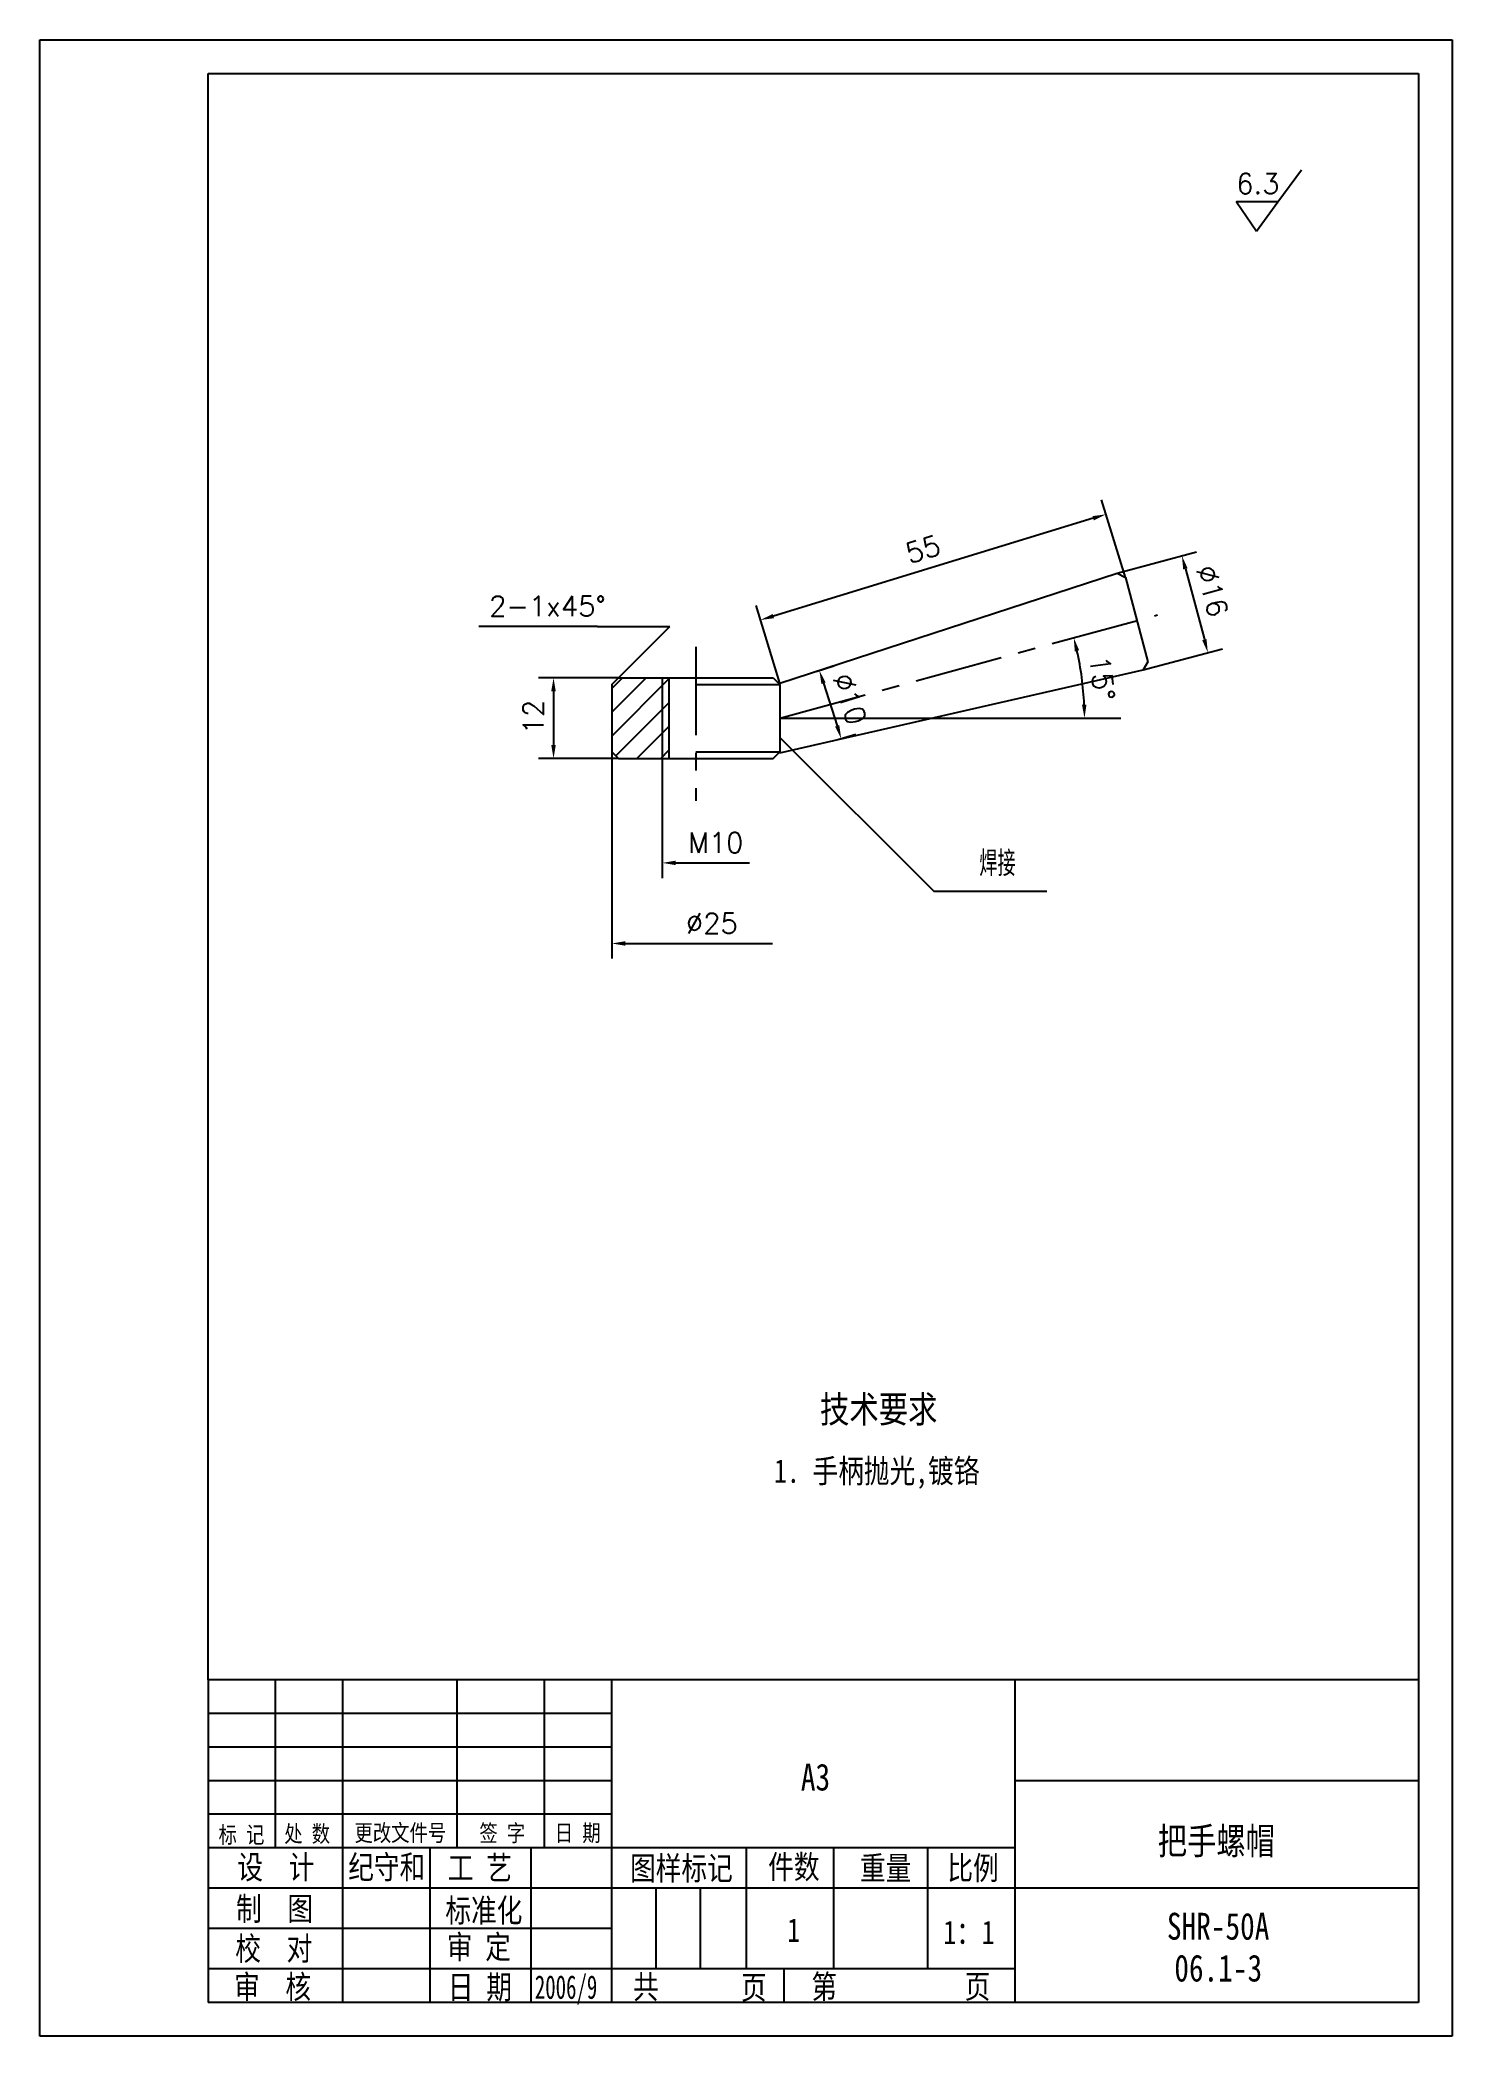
# Model space of a CAD drawing. Extents: x 346 to 556, y 136 to 433.
import ezdxf

# ---------------------------------------------------------------- set-up
doc = ezdxf.new("R2010")
doc.units = 0
doc.header["$LTSCALE"] = 10.5
doc.header["$MEASUREMENT"] = 0
doc.linetypes.add('CENTER', pattern=[2, 1.25, -0.25, 0.25, -0.25])
doc.layers.get('0').update_dxf_attribs({"color": 2, "linetype": 'CONTINUOUS'})
doc.layers.get('DEFPOINTS').update_dxf_attribs({"linetype": 'CONTINUOUS'})
doc.layers.add('PART', color=3, linetype='CONTINUOUS')
doc.layers.add('SMPEN_THICK', color=7, linetype='CONTINUOUS')
doc.styles.add('HZDX', font='', dxfattribs={"width": 0.8, "height": 7.5})
doc.styles.get("Standard").update_dxf_attribs({"font": 'txt.shx', "height": 3, "bigfont": 'gbcbig.shx'})
doc.styles.get('HZDX').set_extended_font_data('SimSun')
doc.dimstyles.get("Standard").update_dxf_attribs({"dimtxt": 0.18, "dimasz": 0.18, "dimexe": 0.18, "dimexo": 0.0625, "dimgap": 0.09, "dimtad": 0, "dimtih": 1, "dimtoh": 1, "dimdec": 4, "dimzin": 0, "dimdsep": 46, "dimtxsty": 'Standard', "dimcen": 0.09, "dimadec": 0, "dimazin": 0, "dimtfac": 1, "dimtdec": 4, "dimtofl": 0, "dimtmove": 0, "dimatfit": 3, "dimfxl": 1, "dimtolj": 1, "dimtzin": 0, "dimarcsym": 0})

# ---------------------------------------------------------------- blocks, each defined once
blk = doc.blocks.new('*D0')
at = {"layer": 'DEFPOINTS', "color": 0, "transparency": 16777216}
for p in [(432.34, 337.75), (422.68, 325.75), (432.34, 325.75)]:
    blk.add_point(p, dxfattribs=at)
at = {"layer": 'SMPEN_THICK', "color": 2, "lineweight": -2, "transparency": 16777216}
for p, q in [((432.34, 337.75), (420.43, 337.75)), ((422.68, 335.75), (422.68, 327.75)), ((432.34, 325.75), (420.43, 325.75))]:
    blk.add_line(p, q, dxfattribs=at)
at = {"layer": 'SMPEN_THICK', "color": 2, "transparency": 16777216}
for points in [[(422.34, 335.75), (423.01, 335.75), (422.68, 337.75)], [(422.34, 327.75), (423.01, 327.75), (422.68, 325.75)]]:
    blk.add_solid(points, dxfattribs=at)
at = {"layer": 'SMPEN_THICK', "color": 2, "transparency": 16777216, "insert": (419.68, 331.9), "char_height": 3, "attachment_point": 5, "rotation": 90}
blk.add_mtext('\\A1;12', dxfattribs=at)
blk = doc.blocks.new('*D1')
at = {"layer": 'DEFPOINTS', "color": 0, "transparency": 16777216}
for p in [(507.72, 352.65), (453.46, 346.35), (456.34, 336.93)]:
    blk.add_point(p, dxfattribs=at)
at = {"layer": 'SMPEN_THICK', "color": 2, "lineweight": -2, "transparency": 16777216}
for p, q in [((507.72, 352.65), (504.18, 364.22)), ((502.92, 361.48), (455.37, 346.93)), ((456.34, 336.93), (452.8, 348.5))]:
    blk.add_line(p, q, dxfattribs=at)
at = {"layer": 'SMPEN_THICK', "color": 2, "transparency": 16777216}
for points in [[(502.83, 361.8), (503.02, 361.16), (504.84, 362.06)], [(455.28, 347.25), (455.47, 346.61), (453.46, 346.35)]]:
    blk.add_solid(points, dxfattribs=at)
at = {"layer": 'SMPEN_THICK', "color": 2, "transparency": 16777216, "insert": (477.61, 356.87), "char_height": 3, "attachment_point": 5, "rotation": 17.0127}
blk.add_mtext('\\A1;55', dxfattribs=at)
blk = doc.blocks.new('*D2')
at = {"layer": 'DEFPOINTS', "color": 0, "transparency": 16777216}
for p in [(506.51, 353.31), (510.36, 338.91), (519.98, 341.49)]:
    blk.add_point(p, dxfattribs=at)
at = {"layer": 'SMPEN_THICK', "color": 2, "lineweight": -2, "transparency": 16777216}
for p, q in [((506.51, 353.31), (518.3, 356.47)), ((516.64, 353.96), (519.47, 343.42)), ((510.36, 338.91), (522.16, 342.07))]:
    blk.add_line(p, q, dxfattribs=at)
at = {"layer": 'SMPEN_THICK', "color": 2, "transparency": 16777216}
for points in [[(516.97, 354.04), (516.32, 353.87), (516.13, 355.89)], [(519.79, 343.5), (519.15, 343.33), (519.98, 341.49)]]:
    blk.add_solid(points, dxfattribs=at)
at = {"layer": 'SMPEN_THICK', "color": 2, "transparency": 16777216, "insert": (520.64, 350.65), "char_height": 3, "attachment_point": 5, "rotation": 284.9971}
blk.add_mtext('\\A1;%%c16', dxfattribs=at)
blk = doc.blocks.new('*D3')
at = {"layer": 'DEFPOINTS', "color": 0, "transparency": 16777216}
for p in [(461.73, 338.69), (464.98, 328.54), (465.46, 328.69)]:
    blk.add_point(p, dxfattribs=at)
at = {"layer": 'SMPEN_THICK', "color": 2, "lineweight": -2, "transparency": 16777216}
for p, q in [((461.73, 338.69), (464.36, 339.53)), ((462.82, 336.94), (464.85, 330.6)), ((464.98, 328.54), (467.61, 329.38))]:
    blk.add_line(p, q, dxfattribs=at)
at = {"layer": 'SMPEN_THICK', "color": 2, "transparency": 16777216}
for points in [[(463.14, 337.05), (462.51, 336.84), (462.21, 338.85)], [(465.17, 330.7), (464.54, 330.49), (465.46, 328.69)]]:
    blk.add_solid(points, dxfattribs=at)
at = {"layer": 'SMPEN_THICK', "color": 2, "transparency": 16777216, "insert": (466.72, 334.6), "char_height": 3, "attachment_point": 5, "rotation": 287.7401}
blk.add_mtext('\\A1;%%c10', dxfattribs=at)

msp = doc.modelspace()

# ---------------------------------------------------------------- hatches: boundary and pattern name
at = {"layer": 'SMPEN_THICK'}
h = msp.add_hatch(dxfattribs=at)
h.set_pattern_fill('ANSI31', color=256, scale=20, style=0)
h.set_pattern_definition([(45, (0, 32.0858), (-1.767767, 1.767767), [])])
h.paths.add_polyline_path([(438.83966, 337.74795), (432.33966, 337.74795), (431.33966, 336.74795), (431.33966, 326.74795), (432.33966, 325.74795), (438.83966, 325.74795)])
h.paths.add_polyline_path([(439.83966, 337.74795), (438.83966, 337.74795), (438.83966, 325.74795), (439.83966, 325.74795)])

# ---------------------------------------------------------------- linework, layer by layer
at = {"color": 2, "linetype": 'ByBlock'}
for p, q in [((431.33966, 326.74795), (431.33966, 295.96473)), ((438.83966, 325.74795), (438.83966, 307.95664)), ((440.83966, 310.20664), (451.83966, 310.20664)), ((433.33966, 298.21473), (455.26289, 298.21473))]:
    msp.add_line(p, q, dxfattribs=at)
msp.add_arc((456.33966, 331.74795), 45.30314, 2.5296453, 12.7629573, dxfattribs=at)
for points in [[(500.20008, 341.67543), (500.84686, 341.83703), (500.03868, 343.69659)], [(501.93191, 333.75482), (501.2654, 333.74011), (501.6428, 331.74795)], [(440.83966, 310.53998), (440.83966, 309.87331), (438.83966, 310.20664)], [(433.33966, 298.54806), (433.33966, 297.8814), (431.33966, 298.21473)]]:
    msp.add_solid(points, dxfattribs=at)
at = {"layer": 'DEFPOINTS', "color": 0, "linetype": 'ByBlock'}
for p in [(512.4995, 347.10375), (500.9275, 339.76661), (456.33966, 331.74795), (456.33966, 331.74795), (456.33966, 331.74795), (456.33966, 331.74795), (456.33966, 331.74795), (431.33966, 326.74795), (431.33966, 326.74795), (456.33966, 326.74795), (456.33966, 326.74795), (456.33966, 326.74795), (456.33966, 326.74795), (438.83966, 325.74795), (438.83966, 325.74795)]:
    msp.add_point(p, dxfattribs=at)
at = {"layer": 'PART', "linetype": 'Continuous'}
for p, q in [((346.30103, 432.65178), (556.30103, 432.65178)), ((556.30103, 432.65178), (556.30103, 135.65178)), ((381.30103, 188.65178), (381.30103, 163.65178)), ((391.30103, 188.65178), (391.30103, 140.65178)), ((408.30103, 188.65178), (408.30103, 163.65178)), ((421.30103, 188.65178), (421.30103, 163.65178)), ((431.30103, 188.65178), (431.30103, 140.65178)), ((491.30103, 188.65178), (491.30103, 140.65178)), ((551.30103, 173.65178), (491.30103, 173.65178)), ((404.30103, 163.65178), (404.30103, 140.65178)), ((419.30103, 163.65178), (419.30103, 140.65178)), ((451.30103, 163.65178), (451.30103, 145.65178)), ((464.30103, 163.65178), (464.30103, 145.65178)), ((478.30103, 163.65178), (478.30103, 145.65178)), ((437.90103, 157.65178), (437.90103, 145.65178)), ((444.50103, 157.65178), (444.50103, 145.65178)), ((551.30103, 157.65178), (491.30103, 157.65178)), ((456.9483, 145.65178), (456.9483, 140.65178)), ((556.30103, 135.65178), (346.30103, 135.65178))]:
    msp.add_line(p, q, dxfattribs=at)
at = {"layer": 'PART', "color": 5, "linetype": 'Continuous'}
for p, q in [((371.30103, 427.65178), (551.30103, 427.65178)), ((551.30103, 427.65178), (551.30103, 140.65178)), ((371.30103, 188.65178), (371.30103, 140.65178)), ((551.30103, 140.65178), (371.30103, 140.65178))]:
    msp.add_line(p, q, dxfattribs=at)
at = {"layer": 'SMPEN_THICK', "color": 3}
msp.add_line((346.30103, 135.65178), (346.30103, 432.65178), dxfattribs=at)
at = {"layer": 'SMPEN_THICK', "color": 5}
for p, q in [((371.30103, 188.65178), (371.30103, 427.65178)), ((456.33966, 336.93448), (506.50664, 353.30994)), ((506.50664, 353.30994), (507.7161, 352.65432)), ((507.7161, 352.65432), (511.08085, 340.0969)), ((456.33966, 326.56142), (510.3648, 338.90818)), ((511.08085, 340.0969), (510.3648, 338.90818)), ((431.33966, 336.74795), (432.33966, 337.74795)), ((431.33966, 336.74795), (431.33966, 326.74795)), ((432.33966, 337.74795), (455.33966, 337.74795)), ((439.83966, 337.74795), (439.83966, 325.74795)), ((455.33966, 337.74795), (456.33966, 336.74795)), ((456.33966, 336.74795), (456.33966, 326.74795)), ((431.33966, 326.74795), (432.33966, 325.74795)), ((455.33966, 325.74795), (456.33966, 326.74795)), ((432.33966, 325.74795), (455.33966, 325.74795)), ((551.30103, 188.65178), (371.30103, 188.65178))]:
    msp.add_line(p, q, dxfattribs=at)
at = {"layer": 'SMPEN_THICK'}
for p, q in [((530.39604, 408.55393), (533.89183, 413.31279)), ((429.23584, 345.38099), (411.5643, 345.38099)), ((429.23584, 345.38099), (439.9727, 345.38099)), ((432.33966, 337.74795), (439.9727, 345.38099)), ((438.83966, 337.74795), (438.83966, 325.74795)), ((443.83966, 336.74795), (456.33966, 336.74795)), ((456.33966, 331.74795), (507.05978, 331.74795)), ((443.83966, 326.74795), (456.33966, 326.74795)), ((456.2944, 328.92858), (479.23488, 306.00373)), ((479.23488, 306.00373), (496.02059, 306.00373)), ((431.30103, 183.65178), (371.30103, 183.65178)), ((431.30103, 178.65178), (371.30103, 178.65178)), ((431.30103, 173.65178), (371.30103, 173.65178)), ((431.30103, 168.65178), (371.30103, 168.65178)), ((491.30103, 163.65178), (371.30103, 163.65178)), ((491.30103, 157.65178), (371.30103, 157.65178)), ((431.30103, 151.65178), (371.30103, 151.65178)), ((491.30103, 145.65178), (371.30103, 145.65178))]:
    msp.add_line(p, q, dxfattribs=at)
at = {"layer": 'SMPEN_THICK', "linetype": 'CENTER'}
for p, q in [((456.33966, 331.74795), (512.4995, 347.10375)), ((443.83966, 342.33391), (443.83966, 319.44692))]:
    msp.add_line(p, q, dxfattribs=at)
at = {"layer": 'SMPEN_THICK'}
msp.add_lwpolyline([(527.22852, 404.20847), (530.39604, 408.55393), (524.22445, 408.55393)], close=True, dxfattribs=at)

# ---------------------------------------------------------------- texts
at = {"color": 2, "linetype": 'ByBlock', "attachment_point": 5}
for s, insert, char_height in [('6.3', (527.42819, 411.26216), 3), ('2-1x45%%d', (421.78289, 348.40788), 3), ('M10', (446.80653, 313.20664), 3), ('焊接', (488.70522, 310.09787), 3.75), ('%%c25', (446.22913, 301.21473), 3)]:
    msp.add_mtext(s, dxfattribs=dict(at, insert=insert, char_height=char_height))
at = {"color": 2, "linetype": 'ByBlock', "insert": (504.27371, 337.70782), "char_height": 3, "attachment_point": 5, "rotation": 277}
msp.add_mtext('15%%d', dxfattribs=at)
at = {"layer": 'SMPEN_THICK', "style": 'HZDX'}
for s, height, width, p in [('A3', 4, 0.8, (459.45987, 172.18957)), ('标 记', 2.5, 0.8, (372.86544, 164.36055)), ('处 数', 2.5, 0.8, (382.63182, 164.51023)), ('更改文件号', 2.5, 0.8, (393.077, 164.64284)), ('签 字', 2.5, 0.8, (411.64667, 164.60267)), ('日 期', 2.5, 0.8, (422.86175, 164.6348)), ('把手螺帽', 4, 0.8, (512.52436, 162.68079)), ('设  计', 3.5, 0.8, (375.66172, 159.03368)), ('纪守和', 3.5, 0.8, (392.14559, 159.03368)), ('工 艺', 3.5, 0.8, (406.95471, 158.93005)), ('图样标记', 3.5, 0.8, (434.0591, 158.8725)), ('件数', 3.5, 0.8, (454.60179, 159.07828)), ('重量', 3.5, 0.8, (468.24714, 158.89533)), ('比例', 3.5, 0.8, (481.25205, 158.91815)), ('制  图', 3.5, 0.8, (375.47868, 152.84857)), ('标准化', 3.5, 0.8, (406.58864, 152.5964)), ('1', 3.5, 0.8, (457.43204, 149.67019)), ('1：1', 3.5, 0.8, (480.64522, 149.34093)), ('SHR-50A', 4, 0.8, (513.89733, 149.99297)), ('校  对', 3.5, 0.8, (375.35291, 146.92646)), ('审 定', 3.5, 0.8, (406.79451, 147.16589)), ('06.1-3', 4, 0.8, (514.99815, 143.76844)), ('审  核', 3.5, 0.8, (375.16988, 141.23295)), ('日 期', 3.5, 0.8, (406.96242, 141.19637)), ('2006/9', 3.5, 0.65, (419.89914, 141.19637)), ('共', 3.5, 0.8, (434.49367, 141.2203)), ('页', 3.5, 0.8, (450.5529, 141.14024)), ('第', 3.5, 0.8, (461.02976, 141.26595)), ('页', 3.5, 0.8, (483.82648, 141.26595))]:
    msp.add_text(s, height=height, dxfattribs=dict(at, width=width)).set_placement(p)
at = {"layer": 'SMPEN_THICK', "attachment_point": 5, "style": 'HZDX'}
for s, insert, char_height in [('技术要求', (471.03868, 228.69225), 4), ('1. 手柄抛光,镀铬', (470.74524, 219.2731), 3.5)]:
    msp.add_mtext(s, dxfattribs=dict(at, insert=insert, char_height=char_height))

# ---------------------------------------------------------------- dimensions: what is measured, and where the dimension line sits
at = {"layer": 'SMPEN_THICK'}
for base, p1, p2, angle, text, picture, middle in [((453.46025, 346.34514), (507.7161, 352.65432), (456.33966, 336.93448), 197.0127296, '55', '*D1', (478.48546, 354.0022)), ((519.98491, 341.48536), (506.50664, 353.30994), (510.3648, 338.90818), 284.9971046, '%%c16', '*D2', (517.73855, 349.87055)), ((465.46285, 328.69038), (461.7319, 338.69461), (464.98162, 328.53643), 287.7400868, '%%c10', '*D3', (463.86318, 333.69074))]:
    dim = msp.add_linear_dim(base=base, p1=p1, p2=p2, angle=angle, text=text, dimstyle='Standard', override={"dimtxt": 5, "dimasz": 2, "dimexe": 2.25, "dimexo": 0, "dimgap": 1.5, "dimtad": 1, "dimtih": 0, "dimtoh": 0, "dimzin": 8, "dimclrd": 2, "dimclre": 2, "dimclrt": 2, "dimtm": 0.115, "dimtfac": 0.66667, "dimtofl": 1, "dimatfit": 1, "dimtvp": 5, "dimtzin": 8}, dxfattribs=at)
    dim.commit()
    dim.dimension.update_dxf_attribs({"geometry": picture, "text_midpoint": middle, "dimtype": 161})
dim = msp.add_linear_dim(base=(422.67737, 325.74795), p1=(432.33966, 337.74795), p2=(432.33966, 325.74795), angle=90, dimstyle='Standard', override={"dimtxt": 5, "dimasz": 2, "dimexe": 2.25, "dimexo": 0, "dimgap": 1.5, "dimtad": 1, "dimtih": 0, "dimtoh": 0, "dimzin": 8, "dimclrd": 2, "dimclre": 2, "dimclrt": 2, "dimtm": 0.115, "dimtfac": 0.66667, "dimtofl": 1, "dimatfit": 1, "dimtvp": 5, "dimtzin": 8}, dxfattribs=at)
dim.commit()
dim.dimension.update_dxf_attribs({"geometry": '*D0', "text_midpoint": (422.67737, 331.90471), "dimtype": 160})

doc.saveas('drawing.dxf')
